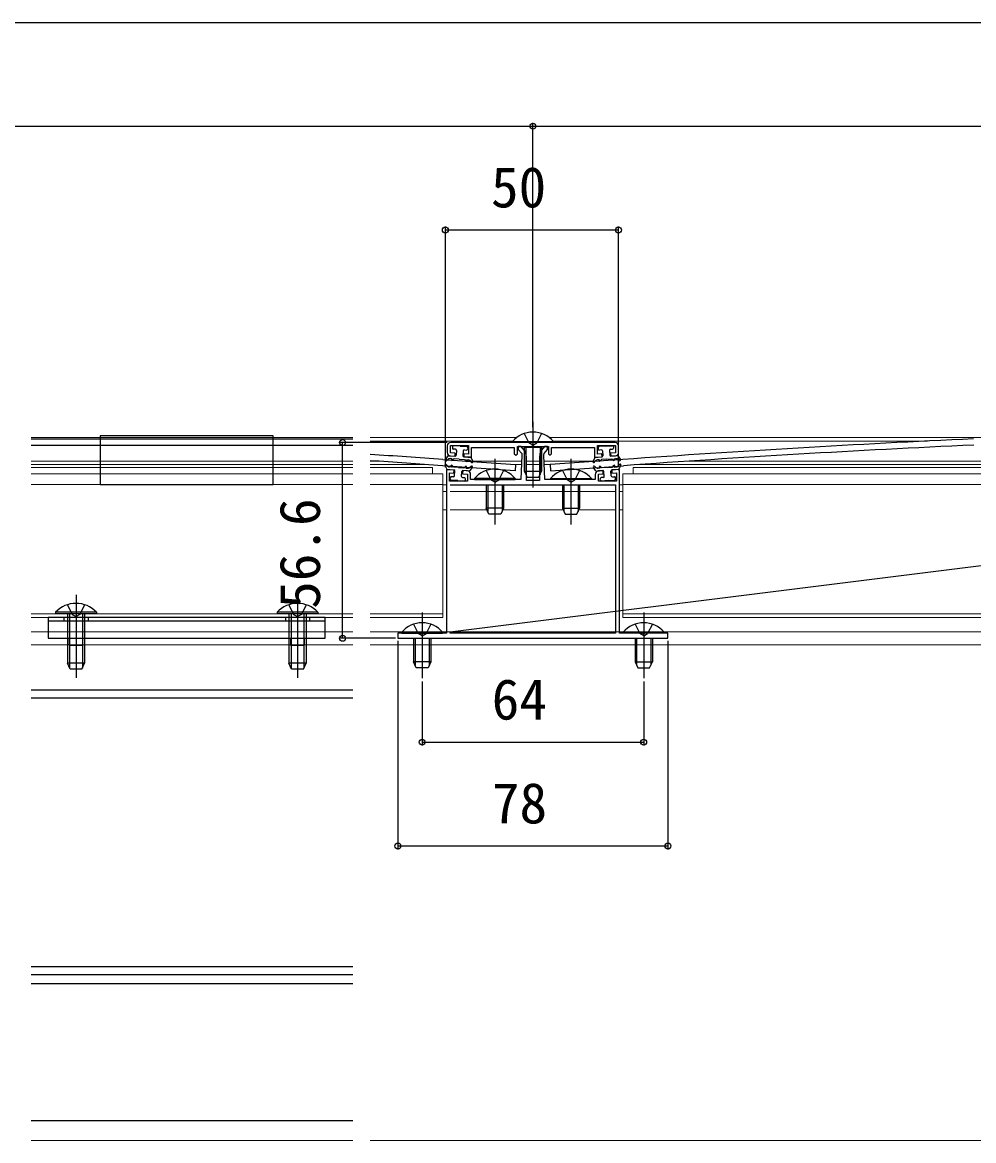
# Model space of a CAD drawing. Units: millimetres, scale not verified. Extents: x -700 to 700, y -1044 to 1038.
# Drawn here: x -317.5 to -42.7, y -693.3 to -370.2 of the extents above; entities that cross this region are included whole.
import ezdxf
from ezdxf.enums import TextEntityAlignment as Align

# ---------------------------------------------------------------- set-up
doc = ezdxf.new("R2010")
doc.units = ezdxf.units.MM
doc.header["$LTSCALE"] = 6
for name, color, linetype in [('0-3_YKK_11', 7, 'Continuous'), ('0-4_YKK_11E', 7, 'Continuous'), ('0-6_YKK_13', 4, 'Continuous'), ('0-8_YKK_D', 6, 'Continuous')]:
    doc.layers.add(name, color=color, linetype=linetype)
doc.layers.add('0-5_YKK_12', color=2, linetype='Continuous', lineweight=18)
doc.styles.add('ＭＳ ゴシック', font='')
doc.styles.get('ＭＳ ゴシック').set_extended_font_data('MS Gothic')

msp = doc.modelspace()

# ---------------------------------------------------------------- linework, layer by layer
at = {"layer": '0-3_YKK_11'}
for p, q in [((-194.75, -492.558), (-194.75, -494.436)), ((-146.25, -491.558), (-193.75, -491.558)), ((-145.25, -494.436), (-145.25, -492.558))]:
    msp.add_line(p, q, dxfattribs=at)
for points in [[(-193.82, -495.434), (-192.488, -495.527), (-192.426, -494.629), (-193.85, -494.529), (-193.85, -492.458), (-188.65, -492.458), (-188.65, -494.893), (-189.932, -494.803), (-189.995, -495.701), (-187.75, -495.858), (-187.75, -493.058), (-175.4, -493.058), (-175.4, -494.808), (-174.95, -495.258), (-174.5, -494.808), (-174.5, -492.758), (-170.458, -492.758), (-170.275, -492.638), (-169.725, -492.638), (-169.542, -492.758), (-165.5, -492.758), (-165.5, -494.808), (-165.05, -495.258), (-164.6, -494.808), (-164.6, -493.058), (-152.25, -493.058), (-152.25, -495.858), (-150.005, -495.701), (-150.068, -494.803), (-151.35, -494.893), (-151.35, -492.458), (-146.15, -492.458), (-146.15, -494.529), (-147.574, -494.629), (-147.512, -495.527), (-146.18, -495.434)], [(-152, -500.78), (-152, -502.258), (-166.555, -502.258), (-166.814, -495.186), (-166.758, -494.762), (-165.75, -493.56), (-165.75, -492.758), (-166.644, -492.758), (-167.903, -494.258), (-168.1, -495.758), (-168.1, -502.558), (-171.9, -502.558), (-171.9, -495.758), (-172.097, -494.258), (-173.356, -492.758), (-174.25, -492.758), (-174.25, -493.56), (-173.242, -494.762), (-173.186, -495.186), (-173.445, -502.258), (-188, -502.258), (-188, -500.78)], [(-188.93, -499.783), (-190.262, -499.69), (-190.324, -500.587), (-188.9, -500.687), (-188.9, -502.758), (-194.1, -502.758), (-194.1, -500.323), (-192.818, -500.413), (-192.755, -499.515), (-195, -499.358), (-195, -546.308)], [(-145, -546.308), (-145, -499.358), (-147.245, -499.515), (-147.182, -500.413), (-145.9, -500.323), (-145.9, -502.758), (-151.1, -502.758), (-151.1, -500.687), (-149.676, -500.587), (-149.738, -499.69), (-151.07, -499.783)], [(-193.9, -503.758), (-146.1, -503.758), (-146.1, -546.308)], [(-193.9, -546.308), (146.1, -503.758), (193.9, -503.758), (193.9, -546.308)]]:
    msp.add_lwpolyline(points, dxfattribs=at)
for centre, start, end in [((-193.75, -492.558), 90.00001, 179.99999), ((-146.25, -492.558), 0.00001, 89.99999), ((-193.75, -494.436), 180.00002, 266.00001), ((-146.25, -494.436), 273.99999, 359.99998), ((-189, -500.78), 0, 86), ((-151, -500.78), 94, 180)]:
    msp.add_arc(centre, 1, start, end, dxfattribs=at)
at = {"layer": '0-4_YKK_11E'}
for points in [[(-209, -548.158), (-131, -548.158), (-131, -546.658), (-133.7, -546.658), (-137.542, -546.658), (-137.725, -546.778), (-138.275, -546.778), (-138.458, -546.658), (-145, -546.658), (-145, -546.308)], [(-195, -546.308), (-195, -546.658), (-201.542, -546.658), (-201.725, -546.778), (-202.275, -546.778), (-202.458, -546.658), (-206.3, -546.658), (-209, -546.658), (-209, -548.158)], [(-146.1, -546.308), (-146.1, -546.658), (-193.9, -546.658), (-193.9, -546.308)]]:
    msp.add_lwpolyline(points, dxfattribs=at)
at = {"layer": '0-5_YKK_12'}
for p, q in [((-315.005, -490.159), (-222.002, -490.159)), ((-217.002, -490.159), (-174.687, -490.159)), ((-217.002, -491.159), (-175.761, -491.159)), ((-165.313, -490.159), (0, -490.159)), ((-164.239, -491.159), (-56.049, -491.159)), ((-315.005, -496.959), (-222.002, -496.959)), ((-217.002, -496.959), (-215.058, -496.959)), ((-189.461, -496.959), (-173.251, -496.959)), ((-171.9, -496.959), (-168.1, -496.959)), ((-166.749, -496.959), (-150.54, -496.959)), ((-125.023, -496.959), (0, -496.959)), ((-315.005, -497.959), (-222.002, -497.959)), ((-315.005, -498.759), (-222.002, -498.759)), ((-315.005, -500.658), (-222.002, -500.658)), ((-217.002, -497.959), (-200.576, -497.959)), ((-217.002, -498.759), (-199, -498.759)), ((-199, -498.759), (-199, -500.658)), ((-175.002, -497.959), (-173.287, -497.959)), ((-171.9, -497.959), (-168.1, -497.959)), ((-166.713, -497.959), (-164.999, -497.959)), ((-144.006, -500.658), (0, -500.658)), ((-144.006, -500.658), (-144.006, -542.158)), ((-141, -498.759), (0, -498.759)), ((-139.425, -497.959), (0, -497.959)), ((-315.005, -503.662), (-222.002, -503.662)), ((-217.002, -503.662), (-196.003, -503.662)), ((-196.003, -503.759), (-195, -503.759)), ((-193.62, -503.759), (-146.38, -503.759)), ((-193.613, -503.759), (-146.387, -503.759)), ((-145, -503.759), (-144.006, -503.759)), ((-144.006, -503.662), (0, -503.662)), ((-196.003, -505.759), (-195, -505.759)), ((-193.9, -505.759), (-146.1, -505.759)), ((-145, -505.759), (-144.006, -505.759)), ((-196.003, -511.059), (-195, -511.059)), ((-193.9, -511.059), (-183.263, -511.059)), ((-178.735, -511.059), (-161.265, -511.059)), ((-156.737, -511.059), (-146.1, -511.059)), ((-145, -511.059), (-144.006, -511.059)), ((-315.005, -541.062), (-222.002, -541.062)), ((-315.005, -542.158), (-222.002, -542.158)), ((-217.002, -541.062), (-196.003, -541.062)), ((-217.002, -542.158), (-196.003, -542.158)), ((-144.006, -541.062), (0, -541.062)), ((-144.006, -542.158), (0, -542.158)), ((-315.005, -546.308), (-222.002, -546.308)), ((0, -546.308), (-217.002, -546.308)), ((-315.005, -550.081), (-222.002, -550.081)), ((-217.002, -550.081), (0, -550.081)), ((-315.005, -693.308), (-222.002, -693.308)), ((-217.002, -693.308), (0, -693.308))]:
    msp.add_line(p, q, dxfattribs=at)
at = {"layer": '0-5_YKK_12', "color": 3}
msp.add_line((-141, -498.759), (-141, -500.658), dxfattribs=at)
at = {"layer": '0-5_YKK_12'}
msp.add_lwpolyline([(-217.002, -500.658), (-196.003, -500.658), (-196.003, -542.158)], dxfattribs=at)
at = {"layer": '0-6_YKK_13'}
for p, q in [((-170, -485.554), (-170, -504.554)), ((-315.005, -490.528), (-222.002, -490.528)), ((-245.005, -503.662), (-245.005, -489.662)), ((-172.5, -488.972), (-171.145, -491.689)), ((-167.5, -488.972), (-168.855, -491.689)), ((-315.005, -492.328), (-222.002, -492.328)), ((-193.235, -492.768), (-193.263, -493.167)), ((-192.386, -493.529), (-192.985, -493.487)), ((-191.02, -492.622), (-192.915, -492.49)), ((-192.108, -493.849), (-192.206, -495.246)), ((-191.02, -492.622), (-189.124, -492.755)), ((-190.113, -493.989), (-190.211, -495.385)), ((-189.793, -493.71), (-189.194, -493.752)), ((-188.846, -493.075), (-188.874, -493.474)), ((-175.9, -491.307), (-175.9, -491.554)), ((-175.9, -491.307), (-164.1, -491.307)), ((-164.1, -491.554), (-175.9, -491.554)), ((-172.5, -492.954), (-172.427, -492.754)), ((-172.5, -492.954), (-167.5, -492.954)), ((-172.5, -492.954), (-172.5, -495.954)), ((-172.067, -492.954), (-172.109, -492.754)), ((-172.067, -492.954), (-172.067, -495.954)), ((-170, -492.298), (-171.145, -491.689)), ((-170, -492.298), (-168.855, -491.689)), ((-167.933, -492.954), (-167.891, -492.754)), ((-167.933, -492.954), (-167.933, -495.954)), ((-167.5, -492.954), (-167.573, -492.754)), ((-167.5, -492.954), (-167.5, -495.954)), ((-164.1, -491.307), (-164.1, -491.554)), ((-151.154, -493.075), (-151.126, -493.474)), ((-148.98, -492.622), (-150.876, -492.755)), ((-150.207, -493.71), (-150.806, -493.752)), ((-149.887, -493.989), (-149.789, -495.385)), ((-148.98, -492.622), (-147.085, -492.49)), ((-147.892, -493.849), (-147.794, -495.246)), ((-147.614, -493.529), (-147.015, -493.487)), ((-146.765, -492.768), (-146.737, -493.167)), ((-194.635, -495.527), (-195.264, -496.46)), ((-194.85, -496.74), (-194.802, -496.668)), ((-194.365, -495.396), (-192.526, -495.524)), ((-192.781, -496.308), (-193.252, -496.718)), ((-191.285, -496.413), (-192.781, -496.308)), ((-191.285, -496.413), (-189.789, -496.518)), ((-188.093, -495.834), (-189.932, -495.706)), ((-189.789, -496.518), (-189.379, -496.989)), ((-189.224, -496.557), (-188.667, -496.596)), ((-189.077, -496.726), (-189.224, -496.557)), ((-187.844, -496.002), (-187.351, -497.014)), ((-187.8, -497.233), (-187.838, -497.155)), ((-180.999, -496.258), (-180.999, -515.258)), ((-172.5, -495.954), (-172.5, -499.854)), ((-172.067, -495.954), (-172.067, -500.775)), ((-167.933, -495.954), (-167.933, -500.775)), ((-167.5, -495.954), (-167.5, -499.854)), ((-159.001, -496.258), (-159.001, -515.258)), ((-152.156, -496.002), (-152.649, -497.014)), ((-152.2, -497.233), (-152.162, -497.155)), ((-151.907, -495.834), (-150.068, -495.706)), ((-150.776, -496.557), (-151.333, -496.596)), ((-150.923, -496.726), (-150.776, -496.557)), ((-150.211, -496.518), (-150.621, -496.989)), ((-148.715, -496.413), (-150.211, -496.518)), ((-148.715, -496.413), (-147.219, -496.308)), ((-145.635, -495.396), (-147.474, -495.524)), ((-147.219, -496.308), (-146.748, -496.718)), ((-145.365, -495.527), (-144.736, -496.46)), ((-145.15, -496.74), (-145.198, -496.668)), ((-175.127, -499.745), (-196.133, -498.277)), ((-194.893, -499.215), (-195.387, -498.203)), ((-194.937, -497.984), (-194.9, -498.062)), ((-194.645, -499.383), (-192.805, -499.512)), ((-193.513, -498.66), (-194.071, -498.621)), ((-193.661, -498.491), (-193.513, -498.66)), ((-192.949, -498.7), (-193.359, -498.228)), ((-191.453, -498.804), (-192.949, -498.7)), ((-192.625, -501.228), (-192.527, -499.832)), ((-191.453, -498.804), (-189.956, -498.909)), ((-190.63, -501.368), (-190.532, -499.971)), ((-188.372, -499.822), (-190.212, -499.693)), ((-189.956, -498.909), (-189.485, -498.499)), ((-188.103, -499.69), (-187.473, -498.757)), ((-187.888, -498.477), (-187.936, -498.549)), ((-183.499, -499.675), (-182.144, -502.393)), ((-178.499, -499.675), (-179.854, -502.393)), ((-172.5, -499.854), (-171.7, -501.554)), ((-172.5, -499.854), (-167.5, -499.854)), ((-168.3, -501.554), (-167.5, -499.854)), ((-164.874, -499.745), (-143.868, -498.277)), ((-161.501, -499.675), (-160.146, -502.393)), ((-156.501, -499.675), (-157.856, -502.393)), ((-151.897, -499.69), (-152.527, -498.757)), ((-152.112, -498.477), (-152.064, -498.549)), ((-151.628, -499.822), (-149.788, -499.693)), ((-150.044, -498.909), (-150.515, -498.499)), ((-148.547, -498.804), (-150.044, -498.909)), ((-149.37, -501.368), (-149.468, -499.971)), ((-148.547, -498.804), (-147.051, -498.7)), ((-147.375, -501.228), (-147.473, -499.832)), ((-145.355, -499.383), (-147.195, -499.512)), ((-147.051, -498.7), (-146.641, -498.228)), ((-146.339, -498.491), (-146.487, -498.66)), ((-146.487, -498.66), (-145.929, -498.621)), ((-145.107, -499.215), (-144.613, -498.203)), ((-145.063, -497.984), (-145.1, -498.062)), ((-193.892, -502.142), (-193.864, -501.743)), ((-191.718, -502.595), (-193.613, -502.462)), ((-192.945, -501.507), (-193.543, -501.465)), ((-191.718, -502.595), (-189.822, -502.728)), ((-190.351, -501.688), (-189.753, -501.73)), ((-189.502, -502.449), (-189.474, -502.05)), ((-186.899, -502.01), (-186.899, -502.258)), ((-175.099, -502.01), (-186.899, -502.01)), ((-186.899, -502.258), (-175.099, -502.258)), ((-183.499, -503.758), (-183.499, -506.658)), ((-183.066, -503.758), (-183.066, -506.658)), ((-180.999, -503.002), (-182.144, -502.393)), ((-180.999, -503.002), (-179.854, -502.393)), ((-178.932, -503.758), (-178.932, -506.658)), ((-178.499, -503.758), (-178.499, -506.658)), ((-175.099, -502.01), (-175.099, -502.258)), ((-171.7, -501.554), (-168.3, -501.554)), ((-164.901, -502.01), (-164.901, -502.258)), ((-164.901, -502.01), (-153.101, -502.01)), ((-153.101, -502.258), (-164.901, -502.258)), ((-161.501, -503.758), (-161.501, -506.658)), ((-161.068, -503.758), (-161.068, -506.658)), ((-159.001, -503.002), (-160.146, -502.393)), ((-159.001, -503.002), (-157.856, -502.393)), ((-156.934, -503.758), (-156.934, -506.658)), ((-156.501, -503.758), (-156.501, -506.658)), ((-153.101, -502.01), (-153.101, -502.258)), ((-150.498, -502.449), (-150.526, -502.05)), ((-149.649, -501.688), (-150.247, -501.73)), ((-148.282, -502.595), (-150.178, -502.728)), ((-148.282, -502.595), (-146.387, -502.462)), ((-147.055, -501.507), (-146.457, -501.465)), ((-146.108, -502.142), (-146.136, -501.743)), ((-183.499, -506.658), (-183.499, -510.558)), ((-183.066, -506.658), (-183.066, -511.478)), ((-178.932, -506.658), (-178.932, -511.478)), ((-178.499, -506.658), (-178.499, -510.558)), ((-161.501, -506.658), (-161.501, -510.558)), ((-161.068, -506.658), (-161.068, -511.478)), ((-156.934, -506.658), (-156.934, -511.478)), ((-156.501, -506.658), (-156.501, -510.558)), ((-178.499, -510.558), (-183.499, -510.558)), ((-182.699, -512.258), (-183.499, -510.558)), ((-178.499, -510.558), (-179.299, -512.258)), ((-161.501, -510.558), (-160.701, -512.258)), ((-161.501, -510.558), (-156.501, -510.558)), ((-157.301, -512.258), (-156.501, -510.558)), ((-179.299, -512.258), (-182.699, -512.258)), ((-160.701, -512.258), (-157.301, -512.258)), ((-302.005, -535.562), (-302.005, -559.562)), ((-238.005, -535.562), (-238.005, -559.562)), ((-296.105, -541.062), (-307.905, -541.062)), ((-305.505, -542.158), (-305.505, -543.158)), ((-304.505, -541.062), (-304.505, -555.362)), ((-303.851, -541.062), (-303.851, -556.753)), ((-300.159, -541.062), (-300.159, -556.753)), ((-298.505, -542.158), (-298.505, -543.158)), ((-296.105, -540.553), (-296.105, -541.062)), ((-232.105, -541.062), (-243.905, -541.062)), ((-241.505, -542.158), (-241.505, -543.158)), ((-240.505, -541.062), (-240.505, -555.362)), ((-239.851, -541.062), (-239.851, -556.753)), ((-236.159, -541.062), (-236.159, -556.753)), ((-234.505, -542.158), (-234.505, -543.158)), ((-232.105, -540.553), (-232.105, -541.062)), ((-202, -540.668), (-202, -559.668)), ((-138, -540.668), (-138, -559.668)), ((-230.005, -543.158), (-310.005, -543.158)), ((-204.5, -544.085), (-203.145, -546.803)), ((-199.5, -544.085), (-200.855, -546.803)), ((-140.5, -544.085), (-139.145, -546.803)), ((-135.5, -544.085), (-136.855, -546.803)), ((-304.005, -548.158), (-236.005, -548.158)), ((-207.9, -546.42), (-207.9, -546.668)), ((-196.1, -546.42), (-207.9, -546.42)), ((-207.9, -546.668), (-196.1, -546.668)), ((-204.5, -548.158), (-204.5, -551.068)), ((-204.067, -548.158), (-204.067, -551.068)), ((-202, -547.412), (-203.145, -546.803)), ((-202, -547.412), (-200.855, -546.803)), ((-199.933, -548.158), (-199.933, -551.068)), ((-199.5, -548.158), (-199.5, -551.068)), ((-196.1, -546.42), (-196.1, -546.668)), ((-143.9, -546.42), (-143.9, -546.668)), ((-143.9, -546.42), (-132.1, -546.42)), ((-132.1, -546.668), (-143.9, -546.668)), ((-140.5, -548.158), (-140.5, -551.068)), ((-140.067, -548.158), (-140.067, -551.068)), ((-138, -547.412), (-139.145, -546.803)), ((-138, -547.412), (-136.855, -546.803)), ((-135.933, -548.158), (-135.933, -551.068)), ((-135.5, -548.158), (-135.5, -551.068)), ((-132.1, -546.42), (-132.1, -546.668)), ((-204.5, -551.068), (-204.5, -554.968)), ((-204.067, -551.068), (-204.067, -555.888)), ((-199.933, -551.068), (-199.933, -555.888)), ((-199.5, -551.068), (-199.5, -554.968)), ((-140.5, -551.068), (-140.5, -554.968)), ((-140.067, -551.068), (-140.067, -555.888)), ((-135.933, -551.068), (-135.933, -555.888)), ((-135.5, -551.068), (-135.5, -554.968)), ((-303.705, -557.062), (-304.505, -555.362)), ((-300.305, -557.062), (-299.505, -555.362)), ((-239.705, -557.062), (-240.505, -555.362)), ((-236.305, -557.062), (-235.505, -555.362)), ((-199.5, -554.968), (-204.5, -554.968)), ((-203.7, -556.668), (-204.5, -554.968)), ((-199.5, -554.968), (-200.3, -556.668)), ((-140.5, -554.968), (-139.7, -556.668)), ((-140.5, -554.968), (-135.5, -554.968)), ((-136.3, -556.668), (-135.5, -554.968)), ((-300.305, -557.062), (-303.705, -557.062)), ((-236.305, -557.062), (-239.705, -557.062)), ((-200.3, -556.668), (-203.7, -556.668)), ((-139.7, -556.668), (-136.3, -556.668)), ((-222.002, -563.108), (-315.005, -563.108)), ((-222.002, -565.408), (-315.005, -565.408)), ((-222.002, -643.108), (-315.005, -643.108)), ((-222.002, -645.408), (-315.005, -645.408)), ((-222.002, -648.008), (-315.005, -648.008)), ((-222.002, -687.608), (-315.005, -687.608))]:
    msp.add_line(p, q, dxfattribs=at)
msp.add_lwpolyline([(-245.005, -489.662), (-295.005, -489.662), (-295.005, -503.662), (-245.005, -503.662)], close=True, dxfattribs=at)
for points in [[(-196.008, -496.481), (-175.001, -497.95), (-175.127, -499.745)], [(-193.515, -496.416), (-193.346, -496.269), (-193.903, -496.23)], [(-143.993, -496.481), (-165, -497.95), (-164.874, -499.745)], [(-146.485, -496.416), (-146.654, -496.269), (-146.097, -496.23)], [(-189.223, -498.801), (-189.392, -498.948), (-188.835, -498.987)], [(-150.777, -498.801), (-150.608, -498.948), (-151.165, -498.987)], [(-304.505, -538.451), (-303.15, -541.229), (-302.005, -541.838)], [(-299.505, -538.451), (-300.86, -541.229), (-302.005, -541.838)], [(-240.505, -538.451), (-239.15, -541.229), (-238.005, -541.838)], [(-235.505, -538.451), (-236.86, -541.229), (-238.005, -541.838)], [(-236.005, -548.158), (-230.005, -548.158), (-230.005, -546.308), (-230.005, -542.158), (-310.005, -542.158), (-310.005, -546.308), (-310.005, -548.158), (-304.005, -548.158)], [(-296.105, -540.553), (-307.905, -540.553), (-307.905, -541.062)], [(-299.505, -541.062), (-299.505, -555.362), (-304.505, -555.362)], [(-232.105, -540.553), (-243.905, -540.553), (-243.905, -541.062)], [(-235.505, -541.062), (-235.505, -555.362), (-240.505, -555.362)], [(-304.005, -548.158), (-304.005, -550.158), (-300.005, -550.158), (-300.005, -548.158)], [(-240.005, -548.158), (-240.005, -550.158), (-236.005, -550.158), (-236.005, -548.158)]]:
    msp.add_lwpolyline(points, dxfattribs=at)
for centre, radius, start, end in [((-170, -496.254), 7.7, 39.98312, 140.01688), ((130.064, -4295.808), 3809.198, 92.59917, 94.12578), ((-192.964, -493.188), 0.3, 176, 266), ((-192.936, -492.789), 0.3, 86, 176), ((-192.407, -493.828), 0.3, 356, 86), ((-189.814, -494.01), 0.3, 86, 176), ((-189.173, -493.453), 0.3, 266, 356), ((-189.145, -493.054), 0.3, 356, 86), ((-150.855, -493.054), 0.3, 94, 184), ((-150.827, -493.453), 0.3, 184, 274), ((-150.186, -494.01), 0.3, 4, 94), ((-147.593, -493.828), 0.3, 94, 184), ((-147.064, -492.789), 0.3, 4, 94), ((-147.036, -493.188), 0.3, 274, 4), ((130.064, -4295.809), 3807.4, 92.59979, 94.12584), ((-470.065, -4295.808), 3809.198, 85.87422, 86.19077), ((-470.065, -4295.809), 3807.4, 85.87416, 86.18897), ((-195.057, -496.6), 0.25, 146.00999, 326.00999), ((-193.972, -497.227), 1, 86, 146.00999), ((-194.386, -495.695), 0.3, 86, 146), ((-193.384, -496.567), 0.2, 131, 311), ((-192.505, -495.225), 0.3, 266, 356), ((-189.911, -495.406), 0.3, 176, 266), ((-189.228, -496.857), 0.2, 221, 41), ((-188.737, -497.594), 1, 25.99001, 86), ((-188.114, -496.133), 0.3, 26, 86), ((-187.575, -497.123), 0.25, 205.99001, 26), ((-152.425, -497.123), 0.25, 154, 334.00999), ((-151.263, -497.594), 1, 94, 154.00999), ((-151.886, -496.133), 0.3, 94, 154), ((-150.772, -496.857), 0.2, 139, 319), ((-150.089, -495.406), 0.3, 274, 4), ((-147.495, -495.225), 0.3, 184, 274), ((-146.616, -496.567), 0.2, 229, 49), ((-146.028, -497.227), 1, 33.99001, 94), ((-145.614, -495.695), 0.3, 34, 94), ((-144.943, -496.6), 0.25, 213.99001, 33.99001), ((-195.162, -498.094), 0.25, 25.99001, 206), ((-194.001, -497.624), 1, 205.99001, 266), ((-194.624, -499.084), 0.3, 206, 266), ((-193.51, -498.36), 0.2, 41, 221), ((-192.826, -499.811), 0.3, 356, 86), ((-190.233, -499.992), 0.3, 86, 176), ((-189.354, -498.65), 0.2, 311, 131), ((-188.765, -497.99), 1, 266, 326.00999), ((-188.351, -499.522), 0.3, 266, 326), ((-187.68, -498.617), 0.25, 326.00999, 146.00999), ((-180.999, -506.958), 7.7, 39.98312, 140.01688), ((-159.001, -506.958), 7.7, 39.98312, 140.01688), ((-152.32, -498.617), 0.25, 33.99001, 213.99001), ((-151.235, -497.99), 1, 213.99001, 274), ((-151.649, -499.522), 0.3, 214, 274), ((-150.646, -498.65), 0.2, 49, 229), ((-149.767, -499.992), 0.3, 4, 94), ((-147.174, -499.811), 0.3, 94, 184), ((-146.49, -498.36), 0.2, 319, 139), ((-145.999, -497.624), 1, 274, 334.00999), ((-145.376, -499.084), 0.3, 274, 334), ((-144.838, -498.094), 0.25, 334, 154.00999), ((-193.592, -502.163), 0.3, 176, 266), ((-193.564, -501.764), 0.3, 86, 176), ((-192.924, -501.207), 0.3, 266, 356), ((-190.33, -501.389), 0.3, 176, 266), ((-189.801, -502.428), 0.3, 266, 356), ((-189.774, -502.029), 0.3, 356, 86), ((-150.226, -502.029), 0.3, 94, 184), ((-150.199, -502.428), 0.3, 184, 274), ((-149.67, -501.389), 0.3, 274, 4), ((-147.076, -501.207), 0.3, 184, 274), ((-146.436, -501.764), 0.3, 4, 94), ((-146.408, -502.163), 0.3, 274, 4), ((-302.005, -546.295), 8.232, 44.2189, 135.7811), ((-238.005, -546.295), 8.232, 44.2189, 135.7811), ((-202, -551.368), 7.7, 39.98312, 140.01688), ((-138, -551.368), 7.7, 39.98312, 140.01688)]:
    msp.add_arc(centre, radius, start, end, dxfattribs=at)
at = {"layer": '0-8_YKK_D'}
for p, q in [((-515, -370.162), (515, -370.162)), ((-510.001, -400.175), (-170.001, -400.171)), ((-170, -487.159), (-170.001, -399.171)), ((-170, -487.159), (-170, -399.162)), ((-170, -400.162), (170, -400.162)), ((-195.3, -498.68), (-195.3, -429.159)), ((-145.3, -498.68), (-145.3, -429.159)), ((-195.3, -430.159), (-145.3, -430.159)), ((-194.75, -491.558), (-226, -491.558)), ((-225, -548.158), (-225, -491.558)), ((-209.7, -548.158), (-226, -548.158)), ((-209, -548.858), (-209, -609.158)), ((-131, -548.858), (-131, -609.158)), ((-202, -560.62), (-202, -579.158)), ((-138, -560.668), (-138, -579.158)), ((-202, -578.158), (-138, -578.158)), ((-209, -608.158), (-131, -608.158))]:
    msp.add_line(p, q, dxfattribs=at)
for centre in [(-170.001, -400.171), (-170, -400.162), (-195.3, -430.159), (-145.3, -430.159), (-225, -491.558), (-225, -548.158), (-202, -578.158), (-138, -578.158), (-209, -608.158), (-131, -608.158)]:
    msp.add_circle(centre, 0.85, dxfattribs=at)

# ---------------------------------------------------------------- texts
at = {"layer": '0-8_YKK_D', "style": 'ＭＳ ゴシック'}
for s, p in [('50', (-182.118, -427.159)), ('64', (-181.909, -575.158)), ('78', (-181.864, -605.158))]:
    msp.add_text(s, height=11.73, dxfattribs=at).set_placement(p, align=Align.BOTTOM_LEFT)
msp.add_text('56.6', height=11.73, rotation=90, dxfattribs=at).set_placement((-228, -539.631), align=Align.BOTTOM_LEFT)

doc.saveas('drawing.dxf')
